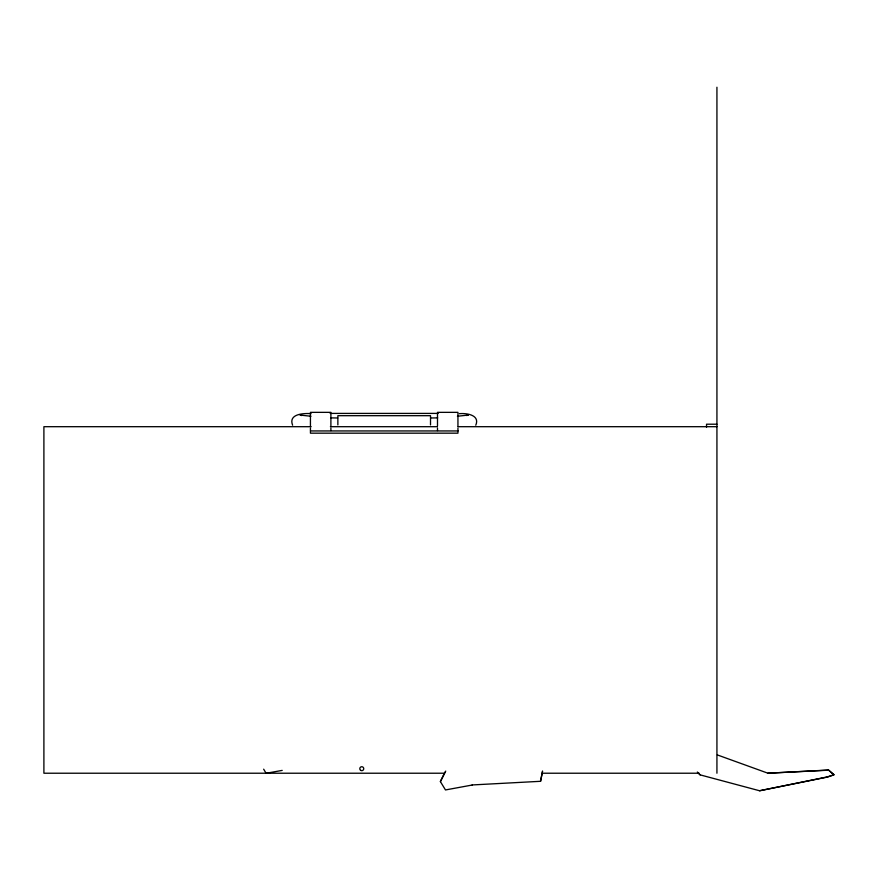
<?xml version="1.0" encoding="UTF-8"?>
<svg xmlns="http://www.w3.org/2000/svg" width="878" height="878" viewBox="0 0 878 878"><rect width="100%" height="100%" fill="white"/><g stroke="black" fill="none" stroke-linecap="round" stroke-linejoin="round"><path stroke-width="1.32" d="M472.188 785.031L445.486 789.948L440.339 781.53L444.97 772.19M542.494 771.542L540.618 781.299L472.101 784.954M542.56 771.005L540.519 781.233M475.777 425.226C480.233 414.899 466.448 412.978 459.348 413.681M445.728 771.093L440.438 781.596M467.272 415.294L466.624 415.514L468.391 415.064L457.427 416.249M698.197 772.914L700.106 774.857L759.635 790.771L827.306 776.909L833.837 774.802L828.525 770.039L767.943 773.211L717.348 754.926M759.602 790.738L827.504 777.063L834.1 774.758L828.722 770.182L767.921 773.189M282.211 770.401L266.1 773.277L263.663 769.183M311.031 413.615C303.656 413.187 288.105 413.823 292.615 425.226M437.65 417.884L430.681 417.983M330.161 413.406L438.232 413.406M716.931 424.206L706.538 424.206L706.538 427.169M311.196 426.697L43.9 426.697L43.9 773.222L444.158 773.222M330.38 426.697L437.299 426.697M457.866 426.697L716.931 426.697M542.845 773.222L699.107 773.222M337.701 417.983L330.732 417.884M310.955 416.249L299.991 415.064L301.758 415.514L301.11 415.294M697.341 772.025L700.139 774.879M716.931 87.229L716.931 773.222M457.943 426.017L457.943 412.353L437.496 412.353L437.496 426.017M457.943 428.014L457.943 430.604M437.496 428.014L437.496 430.604M430.516 424.919L430.516 415.689L337.865 415.689L337.865 424.919M330.896 426.017L330.896 412.353L310.439 412.353L310.439 426.017M330.896 428.014L330.896 430.604M310.439 428.014L310.439 430.604M457.943 430.944L310.439 430.944L310.439 433.172L457.943 433.172L457.943 430.944M360.781 770.412A1.975 1.975 0 0 0 363.744 768.7A1.975 1.975 0 0 0 360.781 766.988A1.975 1.975 0 0 0 360.781 770.412"/></g></svg>
